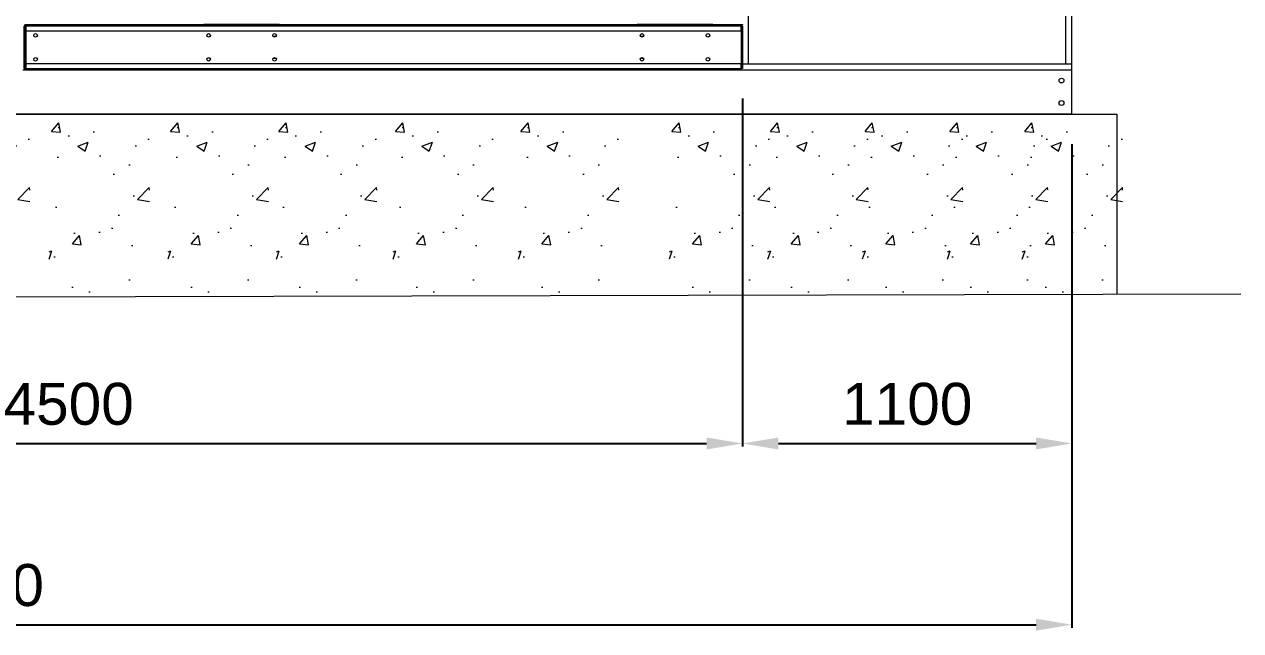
# Model space of a CAD drawing. Header units: millimetres. Extents: x -664091 to 30318, y -141645 to 21846.
# Drawn here: x 13606 to 17667, y 6760 to 8786 of the extents above; entities that cross this region are included whole.
import ezdxf

# ---------------------------------------------------------------- set-up
doc = ezdxf.new("R2010")
doc.units = ezdxf.units.MM
doc.layers.add('냉각탑_기초', color=23, linetype='Continuous')
doc.styles.get("Standard").update_dxf_attribs({"font": 'arial.ttf'})
doc.dimstyles.new('1.40', dxfattribs={"dimscale": 20, "dimtxt": 1.5, "dimasz": 1, "dimexe": 0.5, "dimexo": 0.5, "dimgap": 0.5, "dimtad": 1, "dimdec": 0, "dimzin": 0, "dimdsep": 46, "dimtxsty": 'Standard', "dimcen": 0, "dimclrd": 2, "dimclre": 2, "dimclrt": 3, "dimadec": 0, "dimazin": 0, "dimtfac": 1, "dimtdec": 0, "dimtmove": 0, "dimatfit": 0, "dimfxl": 1, "dimtolj": 1, "dimtzin": 0, "dimlwd": -1, "dimlwe": -1, "dimarcsym": 0})

# ---------------------------------------------------------------- blocks, each defined once
blk = doc.blocks.new('*D189')
at = {"color": 2, "transparency": 16777216}
for p, q in [((11503.9, 8533.7), (11503.9, 7375.6)), ((16003.9, 8538.4), (16003.9, 7375.6)), ((11623.9, 7385.6), (15883.9, 7385.6))]:
    blk.add_line(p, q, dxfattribs=at)
for points in [[(11623.9, 7405.6), (11623.9, 7365.6), (11503.9, 7385.6)], [(15883.9, 7405.6), (15883.9, 7365.6), (16003.9, 7385.6)]]:
    blk.add_solid(points, dxfattribs=at)
at = {"layer": 'Defpoints', "color": 0, "transparency": 16777216}
for p in [(11503.9, 8633.7), (16003.9, 8638.4), (16003.9, 7385.6)]:
    blk.add_point(p, dxfattribs=at)
at = {"color": 3, "lineweight": 5, "transparency": 16777216, "insert": (13753.9, 7517.1), "char_height": 140, "attachment_point": 5}
blk.add_mtext('\\A1;4500', dxfattribs=at)
blk = doc.blocks.new('*D190')
at = {"color": 2, "transparency": 16777216}
for p, q in [((16003.9, 8538.4), (16003.9, 7375.6)), ((17103.9, 8385.3), (17103.9, 7375.6)), ((16123.9, 7385.6), (16983.9, 7385.6))]:
    blk.add_line(p, q, dxfattribs=at)
for points in [[(16123.9, 7405.6), (16123.9, 7365.6), (16003.9, 7385.6)], [(16983.9, 7405.6), (16983.9, 7365.6), (17103.9, 7385.6)]]:
    blk.add_solid(points, dxfattribs=at)
at = {"layer": 'Defpoints', "color": 0, "transparency": 16777216}
for p in [(16003.9, 8638.4), (17103.9, 8485.3), (17103.9, 7385.6)]:
    blk.add_point(p, dxfattribs=at)
at = {"color": 3, "lineweight": 5, "transparency": 16777216, "insert": (16553.9, 7517.1), "char_height": 140, "attachment_point": 5}
blk.add_mtext('\\A1;1100', dxfattribs=at)
blk = doc.blocks.new('*D191')
at = {"color": 2, "transparency": 16777216}
for p, q in [((9803.9, 8385.3), (9803.9, 6770.3)), ((17103.9, 8385.3), (17103.9, 6770.3)), ((9923.9, 6780.3), (16983.9, 6780.3))]:
    blk.add_line(p, q, dxfattribs=at)
for points in [[(9923.9, 6800.3), (9923.9, 6760.3), (9803.9, 6780.3)], [(16983.9, 6800.3), (16983.9, 6760.3), (17103.9, 6780.3)]]:
    blk.add_solid(points, dxfattribs=at)
at = {"layer": 'Defpoints', "color": 0, "transparency": 16777216}
for p in [(9803.9, 8485.3), (17103.9, 8485.3), (17103.9, 6780.3)]:
    blk.add_point(p, dxfattribs=at)
at = {"color": 3, "lineweight": 5, "transparency": 16777216, "insert": (13453.9, 6911.8), "char_height": 140, "attachment_point": 5}
blk.add_mtext('\\A1;7300', dxfattribs=at)
blk = doc.blocks.new('1')
at = {"lineweight": 20}
for p, q in [((17103.9, 8633.7), (17103.9, 11633.7)), ((17083.9, 8653.7), (17083.9, 11613.7)), ((16003.9, 8653.7), (17103.9, 8653.7)), ((16003.9, 8633.7), (17103.9, 8633.7))]:
    blk.add_line(p, q, dxfattribs=at)
at = {"color": 7, "lineweight": 20}
for p, q in [((16023.9, 8653.7), (16023.9, 11613.7)), ((13607.9, 8785.3), (16003.9, 8785.3)), ((13607.9, 8783.7), (16003.9, 8783.7)), ((15999.2, 8783.7), (13610.6, 8783.7)), ((15999.2, 8779), (13610.6, 8779)), ((13610.6, 8763.7), (15999.2, 8763.7)), ((15999.2, 8653.7), (13610.6, 8653.7)), ((15999.2, 8633.7), (13608.6, 8633.7)), ((13610.6, 8638.4), (15999.2, 8638.4)), ((13610.6, 8633.7), (15999.2, 8633.7))]:
    blk.add_line(p, q, dxfattribs=at)
at = {"color": 7, "lineweight": 20, "ltscale": 0.001778}
for p, q in [((13605.9, 8779), (13609.1, 8779)), ((16003.9, 8779), (16000.7, 8779)), ((13605.9, 8638.4), (13609.1, 8638.4)), ((16003.9, 8638.4), (16000.7, 8638.4))]:
    blk.add_line(p, q, dxfattribs=at)
at = {"color": 7, "lineweight": 20, "ltscale": 0.078111}
for p, q in [((13605.9, 8638.4), (13605.9, 8779)), ((13609.1, 8638.4), (13609.1, 8779)), ((15999.2, 8779), (15999.2, 8638.4)), ((16000.7, 8779), (16000.7, 8638.4)), ((16003.9, 8779), (16003.9, 8638.4))]:
    blk.add_line(p, q, dxfattribs=at)
at = {"color": 7, "lineweight": 20, "ltscale": 0.000888889}
for p, q in [((13607.9, 8785.3), (13607.9, 8783.7)), ((16003.9, 8785.3), (16003.9, 8783.7))]:
    blk.add_line(p, q, dxfattribs=at)
at = {"color": 7, "lineweight": 20, "ltscale": 0.000833333}
for p, q in [((13609.1, 8779), (13610.6, 8779)), ((16000.7, 8779), (15999.2, 8779)), ((13609.1, 8638.4), (13610.6, 8638.4)), ((16000.7, 8638.4), (15999.2, 8638.4))]:
    blk.add_line(p, q, dxfattribs=at)
at = {"color": 7, "lineweight": 20, "ltscale": 0.002611}
for p, q in [((13610.6, 8783.7), (13610.6, 8779)), ((15999.2, 8783.7), (15999.2, 8779)), ((13610.6, 8633.7), (13610.6, 8638.4)), ((15999.2, 8633.7), (15999.2, 8638.4))]:
    blk.add_line(p, q, dxfattribs=at)
at = {"color": 7, "lineweight": 20, "ltscale": 0.0085}
for p, q in [((13610.6, 8779), (13610.6, 8763.7)), ((15999.2, 8763.7), (15999.2, 8779)), ((13610.6, 8653.7), (13610.6, 8638.4)), ((15999.2, 8638.4), (15999.2, 8653.7))]:
    blk.add_line(p, q, dxfattribs=at)
at = {"color": 7, "lineweight": 20, "ltscale": 0.000222136}
for p, q in [((14205, 8785.3), (14205, 8785.7)), ((14458, 8785.3), (14458, 8785.7)), ((15905, 8785.3), (15905, 8785.7))]:
    blk.add_line(p, q, dxfattribs=at)
at = {"color": 7, "lineweight": 20, "ltscale": 0.005556}
for p, q in [((14215, 8785.3), (14205, 8785.3)), ((14458, 8785.3), (14448, 8785.3)), ((15662, 8785.3), (15652, 8785.3)), ((15905, 8785.3), (15895, 8785.3))]:
    blk.add_line(p, q, dxfattribs=at)
at = {"color": 7, "lineweight": 20, "ltscale": 0.00022214}
for p, q in [((14215, 8785.3), (14215, 8785.7)), ((14448, 8785.3), (14448, 8785.7)), ((15895, 8785.3), (15895, 8785.7))]:
    blk.add_line(p, q, dxfattribs=at)
at = {"color": 7, "lineweight": 20, "ltscale": 0.129444}
for p, q in [((14448, 8785.3), (14215, 8785.3)), ((15895, 8785.3), (15662, 8785.3))]:
    blk.add_line(p, q, dxfattribs=at)
at = {"color": 7, "lineweight": 20, "ltscale": 0.000222146}
blk.add_line((15652, 8785.3), (15652, 8785.7), dxfattribs=at)
at = {"color": 7, "lineweight": 20, "ltscale": 0.000222151}
blk.add_line((15662, 8785.3), (15662, 8785.7), dxfattribs=at)
at = {"color": 7, "lineweight": 20, "ltscale": 0.061111}
blk.add_line((13610.6, 8763.7), (13610.6, 8653.7), dxfattribs=at)
at = {"color": 7, "lineweight": 20, "ltscale": 0.006061}
for p, q in [((14436.1, 8746.2), (14447, 8746.2)), ((15663, 8746.2), (15673.9, 8746.2))]:
    blk.add_line(p, q, dxfattribs=at)
at = {"color": 7, "lineweight": 20, "ltscale": 0.00606}
for p, q in [((14447, 8671.2), (14436.1, 8671.2)), ((15673.9, 8671.2), (15663, 8671.2))]:
    blk.add_line(p, q, dxfattribs=at)
at = {"color": 0, "lineweight": 20}
for p, q in [((13600.4, 8633.7), (13608.6, 8633.7)), ((15999.2, 8633.7), (16003.9, 8633.7)), ((17103.9, 8485.3), (17103.9, 8633.7)), ((17103.9, 8485.3), (9803.9, 8485.3))]:
    blk.add_line(p, q, dxfattribs=at)
at = {"color": 7, "lineweight": 20}
for centre in [(13643.4, 8748.7), (14221.5, 8748.7), (14441.5, 8748.7), (15668.4, 8748.7), (15888.4, 8748.7), (13643.4, 8668.7), (14221.5, 8668.7), (14441.5, 8668.7), (15668.4, 8668.7), (15888.4, 8668.7)]:
    blk.add_circle(centre, 6, dxfattribs=at)
at = {"lineweight": 20}
for centre in [(17068.9, 8597.8), (17068.9, 8522.8)]:
    blk.add_circle(centre, 8, dxfattribs=at)
at = {"color": 7, "lineweight": 20}
for centre, radius, start, end in [((13610.6, 8779), 4.7, 90.1877, 180), ((13610.6, 8779), 1.5, 90, 180), ((15999.2, 8779), 1.5, 0, 90), ((15999.2, 8779), 4.7, 0, 89.8123), ((13610.6, 8638.4), 4.7, 180, 270), ((13610.6, 8638.4), 1.5, 180, 270)]:
    blk.add_arc(centre, radius, start, end, dxfattribs=at)

msp = doc.modelspace()

# ---------------------------------------------------------------- hatches: boundary and pattern name
at = {"layer": '냉각탑_기초', "lineweight": 20, "ltscale": 30}
h = msp.add_hatch(dxfattribs=at)
h.set_pattern_fill('AR-CONC', color=256, scale=50, style=0)
h.set_pattern_definition([(50, (-1304.45, -8056.02), (358.63, -31.376), [37.5, -412.5]), (355, (-1304.45, -8056.02), (-69.3757, 376.096), [30, -330]), (100.4514, (-1274.57, -8058.64), (289.2547, 344.72), [31.87, -350.571]), (46.1842, (-1304.45, -7956), (533.6205, -82.7595), [56.25, -618.75]), (96.6356, (-1260, -7962.9), (467.331, 487.059), [47.805, -525.856]), (351.1842, (-1304.45, -7956), (467.331, 487.059), [45, -495]), (21, (-1254.45, -7981.02), (298.4535, -201.3094), [37.5, -412.5]), (326, (-1254.45, -7981.02), (121.6577, 362.575), [30, -330]), (71.4514, (-1229.6, -7997.8), (420.1113, 161.265), [31.87, -350.571]), (37.5, (-1304.45, -8056.02), (6.0799, 166.4469), [0, -326, 0, -335, 0, -331.25]), (7.5, (-1304.45, -8056.02), (131.5348, 197.2059), [0, -191, 0, -318.5, 0, -126.25]), (327.5, (-1415.95, -8056.02), (266.9112, -11.2774), [0, -125, 0, -390, 0, -517.5]), (317.5, (-1465.95, -8056.02), (291.593, 50.0525), [0, -162.5, 0, -259, 0, -367.5])])
h.paths.add_polyline_path([(13624.1, 8485.3), (13289.1, 8485.3), (13289.1, 7885.3), (13624.1, 7885.3)])
h = msp.add_hatch(dxfattribs=at)
h.set_pattern_fill('AR-CONC', color=256, scale=50, style=0)
h.set_pattern_definition([(50, (-904.83, -8056.02), (358.63, -31.376), [37.5, -412.5]), (355, (-904.83, -8056.02), (-69.3757, 376.096), [30, -330]), (100.4514, (-874.94, -8058.64), (289.2547, 344.72), [31.87, -350.571]), (46.1842, (-904.83, -7956), (533.6205, -82.7595), [56.25, -618.75]), (96.6356, (-860.36, -7962.9), (467.331, 487.059), [47.805, -525.856]), (351.1842, (-904.8, -7956), (467.331, 487.059), [45, -495]), (21, (-854.83, -7981.02), (298.4535, -201.3094), [37.5, -412.5]), (326, (-854.83, -7981.02), (121.6577, 362.575), [30, -330]), (71.4514, (-829.95, -7997.8), (420.1113, 161.265), [31.87, -350.571]), (37.5, (-904.83, -8056.02), (6.0799, 166.4469), [0, -326, 0, -335, 0, -331.25]), (7.5, (-904.83, -8056.02), (131.5348, 197.2059), [0, -191, 0, -318.5, 0, -126.25]), (327.5, (-1016.33, -8056.02), (266.9112, -11.2774), [0, -125, 0, -390, 0, -517.5]), (317.5, (-1066.33, -8056.02), (291.593, 50.0525), [0, -162.5, 0, -259, 0, -367.5])])
h.paths.add_polyline_path([(14023.7, 8485.3), (13688.7, 8485.3), (13688.7, 7885.3), (14023.7, 7885.3)])
h = msp.add_hatch(dxfattribs=at)
h.set_pattern_fill('AR-CONC', color=256, scale=50, style=0)
h.set_pattern_definition([(50, (-507.74, -8056.02), (358.63, -31.376), [37.5, -412.5]), (355, (-507.74, -8056.02), (-69.3757, 376.096), [30, -330]), (100.4514, (-477.85, -8058.64), (289.2547, 344.72), [31.87, -350.571]), (46.1842, (-507.74, -7956), (533.6205, -82.7595), [56.25, -618.75]), (96.6356, (-463.27, -7962.9), (467.331, 487.059), [47.805, -525.856]), (351.1842, (-507.74, -7956), (467.331, 487.059), [45, -495]), (21, (-457.74, -7981.02), (298.4535, -201.3094), [37.5, -412.5]), (326, (-457.74, -7981.02), (121.6577, 362.575), [30, -330]), (71.4514, (-432.87, -7997.8), (420.1113, 161.265), [31.87, -350.571]), (37.5, (-507.74, -8056.02), (6.0799, 166.4469), [0, -326, 0, -335, 0, -331.25]), (7.5, (-507.74, -8056.02), (131.5348, 197.2059), [0, -191, 0, -318.5, 0, -126.25]), (327.5, (-619.24, -8056.02), (266.9112, -11.2774), [0, -125, 0, -390, 0, -517.5]), (317.5, (-669.24, -8056.02), (291.593, 50.0525), [0, -162.5, 0, -259, 0, -367.5])])
h.paths.add_polyline_path([(14420.8, 8485.3), (14085.8, 8485.3), (14085.8, 7885.3), (14420.8, 7885.3)])
h = msp.add_hatch(dxfattribs=at)
h.set_pattern_fill('AR-CONC', color=256, scale=50, style=0)
h.set_pattern_definition([(50, (-146.1, -8056.02), (358.63, -31.376), [37.5, -412.5]), (355, (-146.1, -8056.02), (-69.3757, 376.096), [30, -330]), (100.4514, (-116.22, -8058.64), (289.2547, 344.72), [31.87, -350.571]), (46.1842, (-146.1, -7956), (533.6205, -82.7595), [56.25, -618.75]), (96.6356, (-101.64, -7962.9), (467.331, 487.059), [47.805, -525.856]), (351.1842, (-146.1, -7956), (467.331, 487.059), [45, -495]), (21, (-96.1, -7981.02), (298.4535, -201.3094), [37.5, -412.5]), (326, (-96.1, -7981.02), (121.6577, 362.575), [30, -330]), (71.4514, (-71.23, -7997.8), (420.1113, 161.265), [31.87, -350.571]), (37.5, (-146.1, -8056.02), (6.0799, 166.4469), [0, -326, 0, -335, 0, -331.25]), (7.5, (-146.1, -8056.02), (131.5348, 197.2059), [0, -191, 0, -318.5, 0, -126.25]), (327.5, (-257.6, -8056.02), (266.9112, -11.2774), [0, -125, 0, -390, 0, -517.5]), (317.5, (-307.6, -8056.02), (291.593, 50.0525), [0, -162.5, 0, -259, 0, -367.5])])
h.paths.add_polyline_path([(14782.4, 8485.3), (14447.4, 8485.3), (14447.4, 7885.3), (14782.4, 7885.3)])
h = msp.add_hatch(dxfattribs=at)
h.set_pattern_fill('AR-CONC', color=256, scale=50, style=0)
h.set_pattern_definition([(50, (243.9, -8056.02), (358.63, -31.376), [37.5, -412.5]), (355, (243.9, -8056.02), (-69.3757, 376.096), [30, -330]), (100.4514, (273.78, -8058.64), (289.2547, 344.72), [31.87, -350.571]), (46.1842, (243.9, -7956), (533.6205, -82.7595), [56.25, -618.75]), (96.6356, (288.36, -7962.9), (467.331, 487.059), [47.805, -525.856]), (351.1842, (243.9, -7956), (467.331, 487.059), [45, -495]), (21, (293.9, -7981.02), (298.4535, -201.3094), [37.5, -412.5]), (326, (293.9, -7981.02), (121.6577, 362.575), [30, -330]), (71.4514, (318.76, -7997.8), (420.1113, 161.265), [31.87, -350.571]), (37.5, (243.89, -8056.02), (6.0799, 166.4469), [0, -326, 0, -335, 0, -331.25]), (7.5, (243.9, -8056.02), (131.5348, 197.2059), [0, -191, 0, -318.5, 0, -126.25]), (327.5, (132.4, -8056.02), (266.9112, -11.2774), [0, -125, 0, -390, 0, -517.5]), (317.5, (82.4, -8056.02), (291.593, 50.0525), [0, -162.5, 0, -259, 0, -367.5])])
h.paths.add_polyline_path([(15172.4, 8485.3), (14837.4, 8485.3), (14837.4, 7885.3), (15172.4, 7885.3)])
h = msp.add_hatch(dxfattribs=at)
h.set_pattern_fill('AR-CONC', color=256, scale=50, style=0)
h.set_pattern_definition([(50, (662.4, -8056.02), (358.63, -31.376), [37.5, -412.5]), (355, (662.4, -8056.02), (-69.3757, 376.096), [30, -330]), (100.4514, (692.3, -8058.64), (289.2547, 344.72), [31.87, -350.571]), (46.1842, (662.4, -7956), (533.6205, -82.7595), [56.25, -618.75]), (96.6356, (706.87, -7962.9), (467.331, 487.059), [47.805, -525.856]), (351.1842, (662.4, -7956), (467.331, 487.059), [45, -495]), (21, (712.4, -7981.02), (298.4535, -201.3094), [37.5, -412.5]), (326, (712.4, -7981.02), (121.6577, 362.575), [30, -330]), (71.4514, (737.27, -7997.8), (420.1113, 161.265), [31.87, -350.571]), (37.5, (662.4, -8056.02), (6.0799, 166.4469), [0, -326, 0, -335, 0, -331.25]), (7.5, (662.4, -8056.02), (131.5348, 197.2059), [0, -191, 0, -318.5, 0, -126.25]), (327.5, (550.9, -8056.02), (266.9112, -11.2774), [0, -125, 0, -390, 0, -517.5]), (317.5, (500.9, -8056.02), (291.593, 50.0525), [0, -162.5, 0, -259, 0, -367.5])])
h.paths.add_polyline_path([(15590.9, 8485.3), (15255.9, 8485.3), (15255.9, 7885.3), (15590.9, 7885.3)])
h = msp.add_hatch(dxfattribs=at)
h.set_pattern_fill('AR-CONC', color=256, scale=50, style=0)
h.set_pattern_definition([(50, (1166.15, -8056.02), (358.63, -31.376), [37.5, -412.5]), (355, (1166.15, -8056.02), (-69.3757, 376.096), [30, -330]), (100.4514, (1196.04, -8058.64), (289.2547, 344.72), [31.87, -350.571]), (46.1842, (1166.15, -7956), (533.6205, -82.7595), [56.25, -618.75]), (96.6356, (1210.6, -7962.9), (467.331, 487.059), [47.805, -525.856]), (351.1842, (1166.15, -7956), (467.331, 487.059), [45, -495]), (21, (1216.15, -7981.02), (298.4535, -201.3094), [37.5, -412.5]), (326, (1216.15, -7981.02), (121.6577, 362.575), [30, -330]), (71.4514, (1241.03, -7997.8), (420.1113, 161.265), [31.87, -350.571]), (37.5, (1166.15, -8056.02), (6.0799, 166.4469), [0, -326, 0, -335, 0, -331.25]), (7.5, (1166.15, -8056.02), (131.5348, 197.2059), [0, -191, 0, -318.5, 0, -126.25]), (327.5, (1054.65, -8056.02), (266.9112, -11.2774), [0, -125, 0, -390, 0, -517.5]), (317.5, (1004.65, -8056.02), (291.593, 50.0525), [0, -162.5, 0, -259, 0, -367.5])])
h.paths.add_polyline_path([(16094.7, 8485.3), (15759.7, 8485.3), (15759.7, 7885.3), (16094.7, 7885.3)])
h = msp.add_hatch(dxfattribs=at)
h.set_pattern_fill('AR-CONC', color=256, scale=50, style=0)
h.set_pattern_definition([(50, (1495.32, -8056.02), (358.63, -31.376), [37.5, -412.5]), (355, (1495.32, -8056.02), (-69.3757, 376.096), [30, -330]), (100.4514, (1525.2, -8058.64), (289.2547, 344.72), [31.87, -350.571]), (46.1842, (1495.32, -7956), (533.6205, -82.7595), [56.25, -618.75]), (96.6356, (1539.8, -7962.9), (467.331, 487.059), [47.805, -525.856]), (351.1842, (1495.3, -7956), (467.331, 487.059), [45, -495]), (21, (1545.32, -7981.02), (298.4535, -201.3094), [37.5, -412.5]), (326, (1545.32, -7981.02), (121.6577, 362.575), [30, -330]), (71.4514, (1570.2, -7997.8), (420.1113, 161.265), [31.87, -350.571]), (37.5, (1495.32, -8056.02), (6.0799, 166.4469), [0, -326, 0, -335, 0, -331.25]), (7.5, (1495.32, -8056.02), (131.5348, 197.2059), [0, -191, 0, -318.5, 0, -126.25]), (327.5, (1383.82, -8056.02), (266.9112, -11.2774), [0, -125, 0, -390, 0, -517.5]), (317.5, (1333.82, -8056.02), (291.593, 50.0525), [0, -162.5, 0, -259, 0, -367.5])])
h.paths.add_polyline_path([(16423.8, 8485.3), (16088.8, 8485.3), (16088.8, 7885.3), (16423.8, 7885.3)])
h = msp.add_hatch(dxfattribs=at)
h.set_pattern_fill('AR-CONC', color=256, scale=50, style=0)
h.set_pattern_definition([(50, (1811.33, -8056.02), (358.63, -31.376), [37.5, -412.5]), (355, (1811.33, -8056.02), (-69.3757, 376.096), [30, -330]), (100.4514, (1841.2, -8058.64), (289.2547, 344.72), [31.87, -350.571]), (46.1842, (1811.33, -7956), (533.6205, -82.7595), [56.25, -618.75]), (96.6356, (1855.8, -7962.9), (467.331, 487.059), [47.805, -525.856]), (351.1842, (1811.3, -7956), (467.331, 487.059), [45, -495]), (21, (1861.33, -7981.02), (298.4535, -201.3094), [37.5, -412.5]), (326, (1861.33, -7981.02), (121.6577, 362.575), [30, -330]), (71.4514, (1886.2, -7997.8), (420.1113, 161.265), [31.87, -350.571]), (37.5, (1811.33, -8056.02), (6.0799, 166.4469), [0, -326, 0, -335, 0, -331.25]), (7.5, (1811.33, -8056.02), (131.5348, 197.2059), [0, -191, 0, -318.5, 0, -126.25]), (327.5, (1699.83, -8056.02), (266.9112, -11.2774), [0, -125, 0, -390, 0, -517.5]), (317.5, (1649.83, -8056.02), (291.593, 50.0525), [0, -162.5, 0, -259, 0, -367.5])])
h.paths.add_polyline_path([(16739.9, 8485.3), (16404.9, 8485.3), (16404.9, 7885.3), (16739.9, 7885.3)])
h = msp.add_hatch(dxfattribs=at)
h.set_pattern_fill('AR-CONC', color=256, scale=50, style=0)
h.set_pattern_definition([(50, (2094.4, -8056.02), (358.63, -31.376), [37.5, -412.5]), (355, (2094.4, -8056.02), (-69.3757, 376.096), [30, -330]), (100.4514, (2124.3, -8058.64), (289.2547, 344.72), [31.87, -350.571]), (46.1842, (2094.4, -7956), (533.6205, -82.7595), [56.25, -618.75]), (96.6356, (2138.9, -7962.9), (467.331, 487.059), [47.805, -525.856]), (351.1842, (2094.4, -7956), (467.331, 487.059), [45, -495]), (21, (2144.4, -7981.02), (298.4535, -201.3094), [37.5, -412.5]), (326, (2144.4, -7981.02), (121.6577, 362.575), [30, -330]), (71.4514, (2169.3, -7997.8), (420.1113, 161.265), [31.87, -350.571]), (37.5, (2094.41, -8056.02), (6.0799, 166.4469), [0, -326, 0, -335, 0, -331.25]), (7.5, (2094.41, -8056.02), (131.5348, 197.2059), [0, -191, 0, -318.5, 0, -126.25]), (327.5, (1982.91, -8056.02), (266.9112, -11.2774), [0, -125, 0, -390, 0, -517.5]), (317.5, (1932.91, -8056.02), (291.593, 50.0525), [0, -162.5, 0, -259, 0, -367.5])])
h.paths.add_polyline_path([(17022.9, 8485.3), (16687.9, 8485.3), (16687.9, 7885.3), (17022.9, 7885.3)])
h = msp.add_hatch(dxfattribs=at)
h.set_pattern_fill('AR-CONC', color=256, scale=50, style=0)
h.set_pattern_definition([(50, (2344.58, -8056.02), (358.63, -31.376), [37.5, -412.5]), (355, (2344.6, -8056.02), (-69.3757, 376.096), [30, -330]), (100.4514, (2374.47, -8058.64), (289.2547, 344.72), [31.87, -350.571]), (46.1842, (2344.6, -7956), (533.6205, -82.7595), [56.25, -618.75]), (96.6356, (2389.05, -7962.9), (467.331, 487.059), [47.805, -525.856]), (351.1842, (2344.6, -7956), (467.331, 487.059), [45, -495]), (21, (2394.58, -7981.02), (298.4535, -201.3094), [37.5, -412.5]), (326, (2394.6, -7981.02), (121.6577, 362.575), [30, -330]), (71.4514, (2419.45, -7997.8), (420.1113, 161.265), [31.87, -350.571]), (37.5, (2344.58, -8056.02), (6.0799, 166.4469), [0, -326, 0, -335, 0, -331.25]), (7.5, (2344.58, -8056.02), (131.5348, 197.2059), [0, -191, 0, -318.5, 0, -126.25]), (327.5, (2233.08, -8056.02), (266.9112, -11.2774), [0, -125, 0, -390, 0, -517.5]), (317.5, (2183.08, -8056.02), (291.593, 50.0525), [0, -162.5, 0, -259, 0, -367.5])])
h.paths.add_polyline_path([(17273.1, 8485.3), (16938.1, 8485.3), (16938.1, 7885.3), (17273.1, 7885.3)])

# ---------------------------------------------------------------- linework, layer by layer
for p, q in [((9653.9, 8485.3), (17253.9, 8485.3)), ((17253.9, 8485.3), (17253.9, 7885.3)), ((9360.5, 7864.9), (17667.2, 7885.3))]:
    msp.add_line(p, q, dxfattribs=at)

# ---------------------------------------------------------------- block references
msp.add_blockref('1', (0, 0))

# ---------------------------------------------------------------- dimensions: what is measured, and where the dimension line sits
at = {"lineweight": 5}
for base, p1, p2, picture, middle in [((16003.9, 7385.6), (11503.9, 8633.7), (16003.9, 8638.4), '*D189', (13753.9, 7517.1)), ((17103.9, 7385.6), (16003.9, 8638.4), (17103.9, 8485.3), '*D190', (16553.9, 7517.1)), ((17103.9, 6780.3), (9803.9, 8485.3), (17103.9, 8485.3), '*D191', (13453.9, 6911.8))]:
    dim = msp.add_linear_dim(base=base, p1=p1, p2=p2, dimstyle='1.40', override={"dimtxt": 7, "dimasz": 6, "dimexo": 5, "dimgap": 3}, dxfattribs=at)
    dim.commit()
    dim.dimension.update_dxf_attribs({"geometry": picture, "text_midpoint": middle})

doc.saveas('drawing.dxf')
